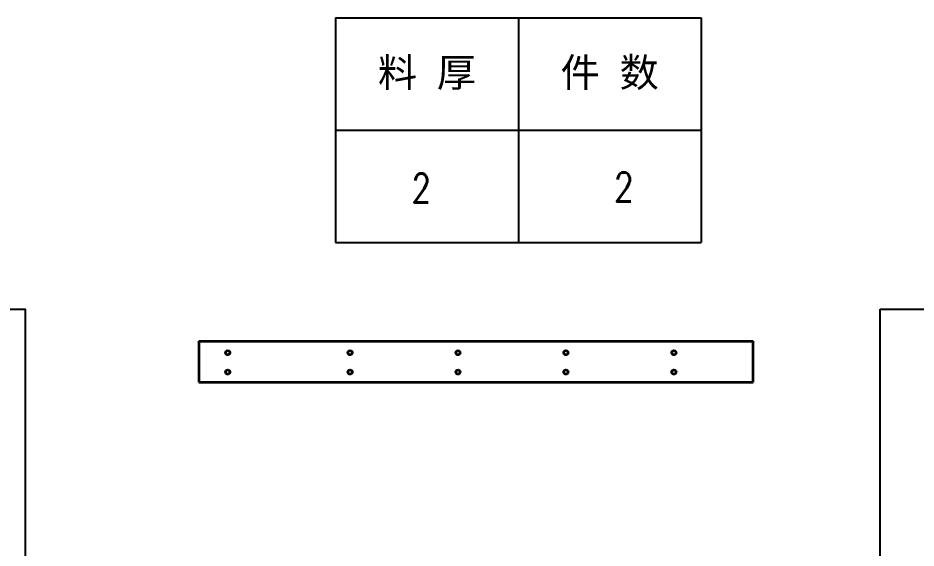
# Model space of a CAD drawing. Header units: millimetres. Extents: x -1727 to 307483, y -92648 to 6637.
# Drawn here: x 2208 to 3456, y -7262 to -6525 of the extents above; entities that cross this region are included whole.
import ezdxf
from ezdxf.enums import TextEntityAlignment as Align

# ---------------------------------------------------------------- set-up
doc = ezdxf.new("R2010")
doc.units = ezdxf.units.MM
doc.layers.add('A3', color=7, linetype='Continuous', plot=False)
doc.layers.add('AM_VIS', color=7, linetype='Continuous')
doc.styles.add('DIM', font='txt.shx', dxfattribs={"width": 0.8, "bigfont": 'bigfont.shx'})
doc.styles.get("Standard").update_dxf_attribs({"font": 'arial.ttf'})

# ---------------------------------------------------------------- blocks, each defined once
blk = doc.blocks.new('*T16')
at = {"color": 0, "linetype": 'ByBlock', "lineweight": -2, "transparency": 16777216}
for p, q in [((0, 0), (127, 0)), ((0, 0), (0, -78)), ((63.5, 0), (63.5, -78)), ((127, 0), (127, -78)), ((0, -39), (127, -39)), ((0, -78), (127, -78))]:
    blk.add_line(p, q, dxfattribs=at)
at = {"color": 0, "transparency": 16777216, "char_height": 10, "width": 60.5, "attachment_point": 5}
for s, insert in [('{\\fSimSun|b0|i0|c134|p2;件 数}', (95.25, -19.5)), ('{\\fSimSun|b0|i0|c134|p2;料 厚}', (31.75, -19.5))]:
    blk.add_mtext(s, dxfattribs=dict(at, insert=insert))
blk = doc.blocks.new('拆图参数')
blk.add_blockref('*T16', (-63.5, 78))
at = {"style": 'DIM', "width": 0.8}
blk.add_attdef('6', text='', height=10, dxfattribs=at).set_placement((-37.13, 18.91), align=Align.MIDDLE_LEFT)
blk.add_attdef('1', text='', height=10, dxfattribs=at).set_placement((36.65, 19.27), align=Align.MIDDLE_CENTER)

msp = doc.modelspace()

# ---------------------------------------------------------------- linework, layer by layer
at = {"layer": 'A3', "linetype": 'Continuous'}
for points in [[(538.05394, -6929.98265), (2218.05394, -6929.98265), (2218.05394, -8117.98265), (538.05394, -8117.98265)], [(3406.05394, -6929.98265), (5086.05394, -6929.98265), (5086.05394, -8117.98265), (3406.05394, -8117.98265)]]:
    msp.add_lwpolyline(points, close=True, dxfattribs=at)
at = {"layer": 'AM_VIS', "color": 7, "lineweight": 35, "ltscale": 2}
for p, q in [((2459.5512, -6974.58697), (2459.5512, -7031.58697)), ((2459.5512, -6974.58697), (3229.5512, -6974.58697)), ((3229.5512, -7031.58697), (3229.5512, -6974.58697)), ((2459.5512, -7031.58697), (3229.5512, -7031.58697))]:
    msp.add_line(p, q, dxfattribs=at)
for centre in [(2499.5512, -6990.58697), (2669.5512, -6990.58697), (2819.5512, -6990.58697), (2969.5512, -6990.58697), (3119.5512, -6990.58697), (2499.5512, -7017.58697), (2669.5512, -7017.58697), (2819.5512, -7017.58697), (2969.5512, -7017.58697), (3119.5512, -7017.58697)]:
    msp.add_circle(centre, 3, dxfattribs=at)

# ---------------------------------------------------------------- block references
at = {"xscale": 4, "yscale": 4, "zscale": 4}
msp.add_blockref('拆图参数', (2903.4213, -6837.42016), dxfattribs=at).add_auto_attribs({'1': '2', '6': '2'})

doc.saveas('drawing.dxf')
